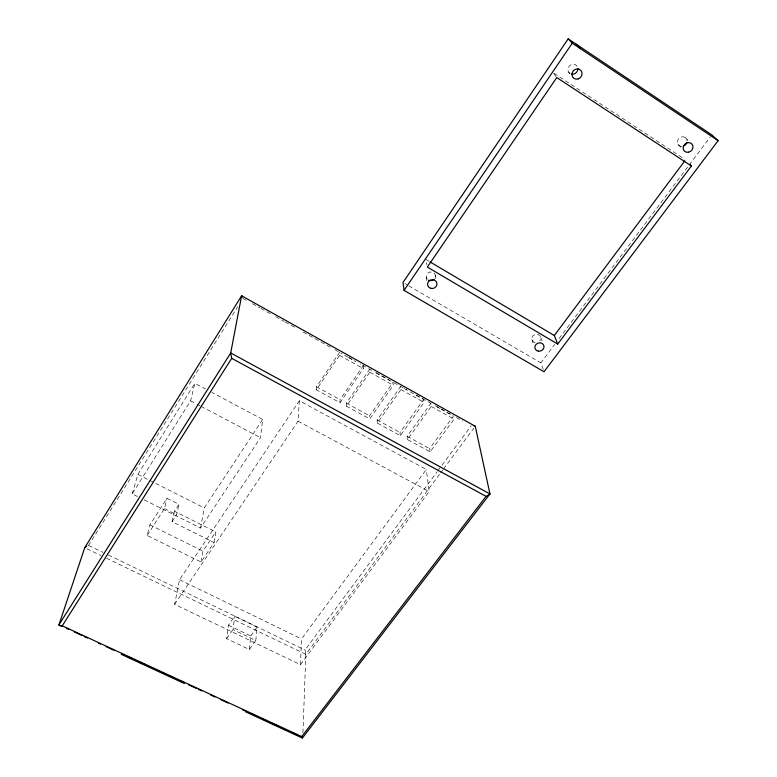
<?xml version="1.0" encoding="UTF-8"?>
<svg xmlns="http://www.w3.org/2000/svg" width="777" height="777" viewBox="0 0 777 777"><rect width="100%" height="100%" fill="white"/><g stroke="black" fill="none" stroke-linecap="round" stroke-linejoin="round"><path stroke-width="0.58" stroke-dasharray="3.88 2.91" d="M316.346 389.792L316.453 386.791L339.52 352.467L339.53 355.332L316.346 389.792L340.005 402.709L363.364 368.609L363.238 365.695L360.139 363.966M302.943 732.76L305.827 654.351L439.928 473.815M300.446 664.646L301.534 638.927L426.291 469.483L299.32 400.767L179.565 579.72L174.631 604.341L300.446 664.646L429.176 491.54L426.291 469.483M174.631 604.341L298.038 421.221L299.32 400.767M255.788 640.501L257.09 627.068L234.712 616.258L228.409 625.242L226.651 638.665L249.339 649.485L255.788 640.501L233.051 629.584L234.712 616.258M249.339 649.485L250.728 635.965L257.09 627.068M144.114 499.834L200.534 528.02L260.48 437.704L262.655 419.454L211.791 392.385M214.073 542.579L215.821 531.915L174.475 511.217L178.953 504.312L166.977 498.29L149.893 524.863L147.174 535.47L201.029 561.956L214.073 542.579L172.096 521.678L174.475 511.217M201.029 561.956L202.952 551.107L215.821 531.915M200.534 528.02L204.273 507.925L262.655 419.454M172.096 521.678L176.641 514.704L178.953 504.312M147.174 535.47L164.481 508.614L166.977 498.29M137.607 496.581L132.177 493.871L190.618 400.835L194.833 383.362L205.439 388.995M132.177 493.871L137.879 474.407L194.833 383.362M88.442 545.6L237.762 306.653M340.005 402.709L339.996 399.66L363.238 365.695M346.406 406.206L346.367 403.146L369.648 369.279L369.813 372.202L346.406 406.206L369.735 418.939L393.308 385.295L393.026 382.313L369.58 415.831L369.735 418.939M377.321 423.086L377.127 419.959L400.631 386.558L400.951 389.549L377.321 423.086L400.31 435.635L424.096 402.447L423.659 399.407L403.768 388.306M226.651 638.665L233.051 629.584M400.31 435.635L400 432.468L423.659 399.407M407.439 439.52L407.09 436.344L430.808 403.389L431.274 406.449L407.439 439.52L430.089 451.893L454.079 419.153L453.7 417.084M430.089 451.893L429.642 448.669L453.506 416.054L441.122 409.149M305.827 654.127L305.031 650.048L437.237 471.61M437.966 470.629L471.202 425.786M440.646 472.843L442.812 469.93M443.531 468.958L473.815 428.195M543.23 369.531L540.85 362.859L554.671 344.425M559.042 338.607L688.5 165.909M689.228 164.938L710.324 136.801M88.695 545.541L102.962 552.379M228.409 625.242L250.728 635.965M108.43 555.021L305.031 650.048M86.917 548.776L101.068 555.604M106.517 558.226L305.827 654.351M179.565 579.72L301.534 638.927M149.893 524.863L202.952 551.107M164.481 508.614L176.641 514.704M137.879 474.407L148.582 479.817M149.66 480.351L204.273 507.925M190.618 400.835L195.911 403.622M196.97 404.186L200.145 405.866M201.204 406.42L260.48 437.704M298.038 421.221L429.176 491.54M316.453 386.791L339.996 399.66M346.367 403.146L369.58 415.831M377.127 419.959L400 432.468M407.09 436.344L429.642 448.669M242.9 298.417L247.125 300.777M252.408 303.72L259.809 307.847M260.868 308.44L271.435 314.335M275.66 316.695L284.12 321.416M285.178 321.999L295.746 327.904M303.147 332.032L330.623 347.358M334.858 349.718L342.249 353.846M348.591 357.381L354.934 360.916M362.335 365.044L367.618 367.997M368.677 368.589L371.843 370.357M376.078 372.717L389.811 380.38M394.046 382.74L406.721 389.811M416.239 395.124L431.031 403.38M435.266 405.74L451.116 414.578M456.4 417.531L462.742 421.066M344.677 355.342L347.775 357.07M348.805 357.643L356.021 361.674M375.747 372.678L392.016 381.75M436.995 406.847L440.093 408.566M339.53 355.332L363.364 368.609M369.813 372.202L393.308 385.295M400.951 389.549L424.096 402.447M431.274 406.449L454.079 419.153M404.953 283.595L407.867 285.285M408.838 285.858L540.85 362.859M429.03 261.315L425.903 259.46L426.932 264.899M554.059 73.329L684.556 159.159M685.236 137.51L688.607 140.851M678.039 144.425L682.148 148.679M568.706 72.222L570.046 73.854M553.671 73.475L556.167 76.729M540.763 337.461L542.365 341.754M531.866 339.394L533.78 344.784M435.295 275.272L435.965 278.622M426.223 277.292L426.835 280.652M535.236 342.502A4.555 4.079 -19.4 0 1 532.158 337.092A4.555 4.079 -19.4 0 1 538.684 334.761A4.555 4.079 -19.4 0 1 539.733 340.899M433.964 273.057A4.643 4.332 -12.9 0 1 435.023 277.845M427.253 279.215A4.643 4.332 -12.9 0 1 432.138 272.086M569.978 73.504A5.196 4.808 -49.6 0 1 569.9 65.453A5.196 4.808 -49.6 0 1 577.564 67.104M681.788 146.348A5.08 4.516 -41.4 0 1 677.389 141.851A5.08 4.516 -41.4 0 1 682.342 136.82A5.08 4.516 -41.4 0 1 687.072 140.967"/><path stroke-width="1.17" d="M230.691 353.214L231.692 358.333L486.081 496.357L489.928 494.269M62.228 626.369L58.926 624.844L230.711 352.972L241.608 295.794L475.252 426.252L489.947 493.91L302.768 737.587M58.926 624.844L84.732 547.727L241.608 295.794M59.139 625.611L62.247 625.815L231.692 358.333M568.191 38.85L403.01 282.459L404.069 290.375L544.026 371.756L718.113 140.666L711.781 134.858L568.191 38.85L572.251 43.191L718.113 140.666M404.069 290.375L572.251 43.191M84.858 547.474L86.674 546.202M689.957 164.452L691.413 165.996L557.74 344.065L554.322 335.509L684.848 160.8M302.243 737.81L301.738 736.567L486.081 496.357M473.416 425.553L474.961 425.883M62.247 625.815L301.738 736.567M66.618 628.399L68.813 629.419M74.301 631.954L81.993 635.508M84.188 636.528L87.49 638.053M98.465 643.123L100.67 644.143M106.158 646.678L113.85 650.232M128.127 656.837L132.517 658.867M138.015 661.412L144.6 664.452M159.975 671.561L164.374 673.601M169.862 676.136L173.154 677.661M180.847 681.215L183.042 682.225M188.539 684.77L196.222 688.325M198.417 689.335L201.719 690.86M210.499 694.929L214.899 696.959M220.386 699.494L228.079 703.049M242.356 709.654L246.746 711.683M252.243 714.218L255.536 715.743M263.218 719.298L265.423 720.318M270.911 722.853L278.603 726.408M280.798 727.427L284.091 728.952M292.88 733.012L297.27 735.042M121.261 654.341L184.421 683.527M245.804 711.897L302.496 738.131M230.711 352.972L489.947 493.91M557.74 344.065L427.34 267.074L556.788 77.545L691.413 165.996M430.079 261.936L554.322 335.509M576.301 44.27L580.487 48.698M241.987 295.969L242.511 297.202M434.09 279.196A4.643 4.332 -12.9 0 1 428.574 280.176M577.874 68.599A5.196 4.808 -49.6 0 1 571.658 74.174M686.868 142.424A5.08 4.516 -41.4 0 1 683.274 146.086M538.286 351.146A4.633 4.138 -19.1 0 0 543.861 345.639A4.633 4.138 -19.1 0 0 536.188 344.298A4.633 4.138 -19.1 0 0 538.286 351.146M430.779 288.325A4.72 4.39 -12.7 0 0 436.868 283.09A4.72 4.39 -12.7 0 0 429.137 280.905A4.72 4.39 -12.7 0 0 430.779 288.325M578.156 78.914A5.284 4.885 -48.9 0 0 580.691 70.26A5.284 4.885 -48.9 0 0 572.154 72.941A5.284 4.885 -48.9 0 0 578.156 78.914M688.519 152.214A5.167 4.584 -41 0 0 692.074 144.221A5.167 4.584 -41 0 0 683.575 145.998A5.167 4.584 -41 0 0 688.519 152.214"/></g></svg>
